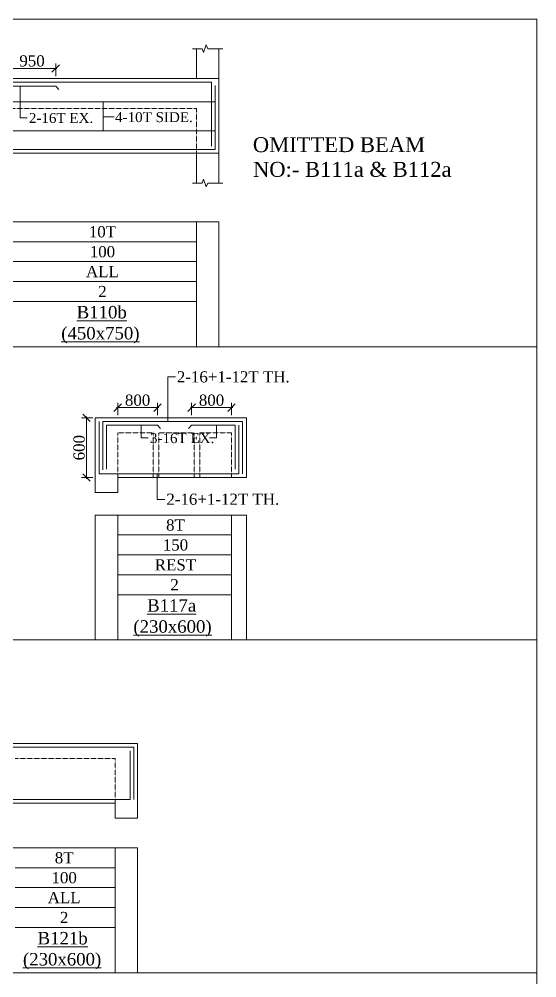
# Model space of a CAD drawing. Header units: millimetres. Extents: x 9781889 to 10654170, y -7832723 to -7608561.
# Drawn here: x 10357078 to 10367478, y -7779483 to -7760218 of the extents above; entities that cross this region are included whole.
import ezdxf
from ezdxf.enums import TextEntityAlignment as Align

# ---------------------------------------------------------------- set-up
doc = ezdxf.new("R2010")
doc.units = ezdxf.units.MM
doc.header["$LTSCALE"] = 10
doc.header["$PDMODE"] = 3
doc.linetypes.add('HIDDEN', pattern=[0.375, 0.25, -0.125])
for name, color, linetype, lineweight in [('S-CUT OUT LINE', 9, 'Continuous', 0), ('S-DIM L.S.', 7, 'Continuous', 0), ('S-L.S.SECTION', 5, 'Continuous', 0), ('S-L.S.SLAB LINE', 252, 'HIDDEN', 0), ('S-L.S.STEEL', 1, 'Continuous', 9), ('S-L.S.STEEL 1', 6, 'Continuous', 0), ('S-SECTION MARK', 7, 'Continuous', 0), ('S-SHEET', 251, 'Continuous', 0), ('S-TEXT', 7, 'Continuous', 0), ('S-TEXT L.S. BEAM NO.', 30, 'Continuous', 0), ('S-TEXT. L.S.', 7, 'Continuous', 0)]:
    doc.layers.add(name, color=color, linetype=linetype, lineweight=lineweight)
doc.styles.add('135', font='arial.ttf', dxfattribs={"width": 0.8, "height": 135})
doc.styles.get("Standard").update_dxf_attribs({"font": 'arial.ttf'})
doc.styles.add('TEXT', font='times.ttf')
doc.dimstyles.new('75', dxfattribs={"dimtxt": 135, "dimasz": 90, "dimexe": 0.1, "dimexo": 0.03, "dimgap": 0.09, "dimtad": 1, "dimdec": 0, "dimzin": 0, "dimdsep": 46, "dimtxsty": '135', "dimblk": 'ARCHTICK', "dimcen": 0.09, "dimclrd": 256, "dimclre": 256, "dimclrt": 256, "dimadec": 0, "dimazin": 0, "dimtfac": 1, "dimtdec": 0, "dimtofl": 0, "dimtmove": 1, "dimatfit": 3, "dimldrblk": 'DOTSMALL', "dimfxl": 1, "dimtolj": 1, "dimtzin": 0, "dimlwd": -1, "dimlwe": -1, "dimarcsym": 0})
doc.dimstyles.new('SETU_1', dxfattribs={"dimtxt": 200, "dimasz": 150, "dimexe": 100, "dimexo": 50, "dimgap": 35, "dimtad": 1, "dimdec": 0, "dimzin": 0, "dimdsep": 46, "dimtxsty": 'Standard', "dimblk": 'OBLIQUE', "dimcen": 150, "dimdle": 25, "dimclrd": 256, "dimclre": 7, "dimclrt": 256, "dimadec": 0, "dimazin": 0, "dimtfac": 1, "dimtdec": 0, "dimtofl": 0, "dimtmove": 1, "dimatfit": 3, "dimfxl": 1, "dimtolj": 1, "dimtzin": 0, "dimlwd": -1, "dimlwe": 5, "dimarcsym": 1})

# ---------------------------------------------------------------- blocks, each defined once
blk = doc.blocks.new('_Oblique')
at = {"color": 0, "linetype": 'ByBlock', "lineweight": -2}
blk.add_line((-0.5, -0.5), (0.5, 0.5), dxfattribs=at)
blk = doc.blocks.new('*D782')
at = {"layer": 'Defpoints', "color": 0, "transparency": 16777216}
for p in [(10356861, -7761208), (10356861, -7761411, 0), (10357811, -7761411, 0)]:
    blk.add_point(p, dxfattribs=at)
at = {"layer": 'S-DIM L.S.', "transparency": 16777216}
blk.add_line((10357836, -7761208), (10356836, -7761208), dxfattribs=at)
at = {"layer": 'S-DIM L.S.', "color": 7, "lineweight": 5, "transparency": 16777216}
for p, q in [((10356861, -7761361), (10356861, -7761108)), ((10357811, -7761361), (10357811, -7761108))]:
    blk.add_line(p, q, dxfattribs=at)
at = {"layer": 'S-DIM L.S.', "transparency": 16777216, "xscale": 150, "yscale": 150, "zscale": 150, "rotation": 180}
blk.add_blockref('_Oblique', (10356861, -7761208), dxfattribs=at)
at = {"layer": 'S-DIM L.S.', "transparency": 16777216, "xscale": 150, "yscale": 150, "zscale": 150}
blk.add_blockref('_Oblique', (10357811, -7761208), dxfattribs=at)
at = {"layer": 'S-DIM L.S.', "transparency": 16777216, "insert": (10357336, -7761058), "char_height": 225, "attachment_point": 5, "style": 'TEXT'}
blk.add_mtext('\\A1;950', dxfattribs=at)
blk = doc.blocks.new('_ArchTick')
at = {"color": 0, "linetype": 'ByBlock', "const_width": 0.15}
blk.add_lwpolyline([(-0.5, -0.5), (0.5, 0.5)], dxfattribs=at)
blk = doc.blocks.new('*D803')
at = {"layer": 'Defpoints', "color": 0, "transparency": 16777216}
for p in [(10358607, -7768229), (10358431, -7769429), (10358607, -7769429)]:
    blk.add_point(p, dxfattribs=at)
at = {"layer": 'S-DIM L.S.', "color": 7, "lineweight": 5, "transparency": 16777216}
for p, q in [((10358557, -7768229), (10358331, -7768229)), ((10358557, -7769429), (10358331, -7769429))]:
    blk.add_line(p, q, dxfattribs=at)
at = {"layer": 'S-DIM L.S.', "transparency": 16777216}
blk.add_line((10358431, -7768204), (10358431, -7769454), dxfattribs=at)
at = {"layer": 'S-DIM L.S.', "transparency": 16777216, "xscale": 150, "yscale": 150, "zscale": 150}
for p, rotation in [((10358431, -7768229), 90), ((10358431, -7769429), 270)]:
    blk.add_blockref('_Oblique', p, dxfattribs=dict(at, rotation=rotation))
at = {"layer": 'S-DIM L.S.', "transparency": 16777216, "insert": (10358282, -7768829), "char_height": 225, "attachment_point": 5, "rotation": 90, "style": 'TEXT'}
blk.add_mtext('\\A1;600', dxfattribs=at)
blk = doc.blocks.new('*D804')
at = {"layer": 'Defpoints', "color": 0, "transparency": 16777216}
for p in [(10361342, -7768025), (10360542, -7768229, 0), (10361342, -7768229, 0)]:
    blk.add_point(p, dxfattribs=at)
at = {"layer": 'S-DIM L.S.', "transparency": 16777216}
blk.add_line((10360517, -7768025), (10361367, -7768025), dxfattribs=at)
at = {"layer": 'S-DIM L.S.', "color": 7, "lineweight": 5, "transparency": 16777216}
for p, q in [((10360542, -7768179), (10360542, -7767925)), ((10361342, -7768179), (10361342, -7767925))]:
    blk.add_line(p, q, dxfattribs=at)
at = {"layer": 'S-DIM L.S.', "transparency": 16777216, "xscale": 150, "yscale": 150, "zscale": 150, "rotation": 180}
blk.add_blockref('_Oblique', (10360542, -7768025), dxfattribs=at)
at = {"layer": 'S-DIM L.S.', "transparency": 16777216, "xscale": 150, "yscale": 150, "zscale": 150}
blk.add_blockref('_Oblique', (10361342, -7768025), dxfattribs=at)
at = {"layer": 'S-DIM L.S.', "transparency": 16777216, "insert": (10360942, -7767876), "char_height": 225, "attachment_point": 5, "style": 'TEXT'}
blk.add_mtext('\\A1;800', dxfattribs=at)
blk = doc.blocks.new('*D805')
at = {"layer": 'Defpoints', "color": 0, "transparency": 16777216}
for p in [(10359057, -7768025), (10359057, -7768229, 0), (10359857, -7768229, 0)]:
    blk.add_point(p, dxfattribs=at)
at = {"layer": 'S-DIM L.S.', "transparency": 16777216}
blk.add_line((10359882, -7768025), (10359032, -7768025), dxfattribs=at)
at = {"layer": 'S-DIM L.S.', "color": 7, "lineweight": 5, "transparency": 16777216}
for p, q in [((10359057, -7768179), (10359057, -7767925)), ((10359857, -7768179), (10359857, -7767925))]:
    blk.add_line(p, q, dxfattribs=at)
at = {"layer": 'S-DIM L.S.', "transparency": 16777216, "xscale": 150, "yscale": 150, "zscale": 150, "rotation": 180}
blk.add_blockref('_Oblique', (10359057, -7768025), dxfattribs=at)
at = {"layer": 'S-DIM L.S.', "transparency": 16777216, "xscale": 150, "yscale": 150, "zscale": 150}
blk.add_blockref('_Oblique', (10359857, -7768025), dxfattribs=at)
at = {"layer": 'S-DIM L.S.', "transparency": 16777216, "insert": (10359457, -7767876), "char_height": 225, "attachment_point": 5, "style": 'TEXT'}
blk.add_mtext('\\A1;800', dxfattribs=at)

msp = doc.modelspace()

# ---------------------------------------------------------------- linework, layer by layer
at = {"layer": 'S-CUT OUT LINE', "color": 5, "elevation": 0}
for points in [[(10360562.7, -7760811.5), (10360753.5, -7760811.5), (10360781.5, -7760888.3), (10360837.4, -7760734.6), (10360865.4, -7760811.5), (10361166, -7760811.5)], [(10360562.7, -7763511.5), (10360753.5, -7763511.5), (10360781.5, -7763434.6), (10360837.4, -7763588.3), (10360865.4, -7763511.5), (10361166, -7763511.5)]]:
    msp.add_lwpolyline(points, dxfattribs=at)
at = {"layer": 'S-L.S.SECTION'}
for p, q in [((10360641, -7761411.5), (10360641, -7760811.5)), ((10361091, -7761411.5), (10361091, -7760811.5)), ((10350441, -7761411.5, 0), (10361091, -7761411.5, 0)), ((10361091, -7761411.5, 0), (10361091, -7762911.5, 0)), ((10349286, -7762911.5, 0), (10361091, -7762911.5, 0)), ((10360641, -7762911.5), (10360641, -7763511.5)), ((10361091, -7762911.5), (10361091, -7763511.5)), ((10358606.6, -7768229.3, 0), (10361641.6, -7768229.3, 0)), ((10358606.6, -7768229.3, 0), (10358606.6, -7769429.3, 0)), ((10361641.6, -7769429.3, 0), (10361641.6, -7768229.3, 0)), ((10358606.6, -7769429.3, 0), (10358606.6, -7769429.3, 0)), ((10359056.6, -7769429.3, 0), (10361641.6, -7769429.3, 0)), ((10353864.4, -7774773.8, 0), (10359454.4, -7774773.8, 0)), ((10359454.4, -7775973.8, 0), (10359454.4, -7774773.8, 0)), ((10353864.4, -7775973.8, 0), (10359004.4, -7775973.8, 0))]:
    msp.add_line(p, q, dxfattribs=at)
at = {"layer": 'S-L.S.SECTION', "elevation": 0}
for points in [[(10359056.6, -7769429.3), (10359056.6, -7769729.3), (10358606.6, -7769729.3), (10358606.6, -7769429.3)], [(10359454.4, -7775973.8), (10359454.4, -7776273.8), (10359004.4, -7776273.8), (10359004.4, -7775973.8)]]:
    msp.add_lwpolyline(points, dxfattribs=at)
at = {"layer": 'S-L.S.SLAB LINE', "ltscale": 0.3}
for p, q in [((10356861, -7762011.5, 0), (10360641, -7762011.5, 0)), ((10360641, -7762011.5), (10360641, -7762911.5)), ((10358606.6, -7768529.3, 0), (10358606.6, -7768529.3, 0)), ((10359056.6, -7768529.3, 0), (10359766.6, -7768529.3, 0)), ((10359056.6, -7768529.3, 0), (10359056.6, -7769429.3, 0)), ((10359766.6, -7768529.3, 0), (10359766.6, -7769429.3, 0)), ((10359881.5, -7768529.3, 0), (10360591.6, -7768529.3, 0)), ((10359881.6, -7768529.3, 0), (10359881.6, -7769429.3, 0)), ((10360591.6, -7768529.3, 0), (10360591.6, -7769429.3, 0)), ((10360706.6, -7768529.3, 0), (10361341.6, -7768529.3, 0)), ((10360706.6, -7768529.3, 0), (10360706.6, -7769429.3, 0)), ((10361341.6, -7768529.3, 0), (10361341.6, -7769429.3, 0)), ((10356994.4, -7775073.8, 0), (10359004.4, -7775073.8, 0)), ((10359004.4, -7775073.8, 0), (10359004.4, -7775973.8, 0))]:
    msp.add_line(p, q, dxfattribs=at)
at = {"layer": 'S-L.S.STEEL'}
for p, q in [((10350520, -7761486.5, 0), (10360941, -7761486.5, 0)), ((10360941, -7761486.5, 0), (10360941, -7762770, 0)), ((10350595.4, -7761561.5, 0), (10357811, -7761561.5, 0)), ((10357811, -7761561.5, 0), (10357874.2, -7761628.3, 0)), ((10361016, -7761551.4, 0), (10361016, -7762836.5, 0)), ((10348911, -7762836.5, 0), (10361016, -7762836.5, 0)), ((10358681.6, -7769354.3, 0), (10358681.6, -7768304.3, 0)), ((10358756.6, -7768304.3, 0), (10361566.6, -7768304.3, 0)), ((10358756.6, -7769274.6, 0), (10358756.6, -7768304.3, 0)), ((10359856.7, -7768379.3, 0), (10358831.6, -7768379.3, 0)), ((10358831.6, -7769258.1, 0), (10358831.6, -7768379.3, 0)), ((10359856.7, -7768379.3, 0), (10359919.9, -7768446.1, 0)), ((10361416.6, -7769258.1, 0), (10361416.6, -7768379.3, 0)), ((10361491.6, -7769354.3, 0), (10361491.6, -7768379.3, 0)), ((10361566.6, -7769354.3, 0), (10361566.6, -7768304.3, 0)), ((10358681.6, -7769354.3, 0), (10361491.6, -7769354.3, 0)), ((10354014.4, -7774848.8, 0), (10359379.4, -7774848.8, 0)), ((10359304.4, -7775898.8, 0), (10359304.4, -7774923.8, 0)), ((10359379.4, -7775898.8, 0), (10359379.4, -7774848.8, 0)), ((10353939.4, -7775898.8, 0), (10359304.4, -7775898.8, 0))]:
    msp.add_line(p, q, dxfattribs=at)
msp.add_polyline3d([(10361416.6, -7768379.3, 0), (10360541.6, -7768379.3, 0), (10360478.4, -7768446.1, 0)], dxfattribs=at)
at = {"layer": 'S-L.S.STEEL 1'}
for p, q in [((10355184.6, -7761877.1, 0), (10361016, -7761877.1, 0)), ((10355184.6, -7762461.5, 0), (10361016, -7762461.5, 0))]:
    msp.add_line(p, q, dxfattribs=at)
at = {"layer": 'S-SHEET'}
for p, q in [((10348836, -7764290.3, 0), (10361091, -7764290.3, 0)), ((10360641, -7764290.3), (10360641, -7766799.5)), ((10361091, -7764290.3), (10361091, -7766799.5)), ((10356861, -7764690.3, 0), (10360641, -7764690.3, 0)), ((10356861, -7765090.3, 0), (10360641, -7765090.3, 0)), ((10356861, -7765490.3, 0), (10360641, -7765490.3, 0)), ((10356861, -7765890.3, 0), (10360641, -7765890.3, 0)), ((10316143.4, -7766799.5), (10367477.6, -7766799.5)), ((10348836, -7766799.5, 0), (10361091, -7766799.5, 0)), ((10358606.6, -7770183.4, 0), (10361641.6, -7770183.4, 0)), ((10358606.6, -7770183.4, 0), (10358606.6, -7772692.7, 0)), ((10359056.6, -7770183.4, 0), (10359056.6, -7772692.7, 0)), ((10361341.6, -7770183.4, 0), (10361341.6, -7772692.7, 0)), ((10361641.6, -7770183.4, 0), (10361641.6, -7772692.7, 0)), ((10359056.6, -7770583.4, 0), (10361341.6, -7770583.4, 0)), ((10359056.6, -7770983.4, 0), (10361341.6, -7770983.4, 0)), ((10359056.6, -7771383.4, 0), (10361341.6, -7771383.4, 0)), ((10359056.6, -7771783.4, 0), (10361341.6, -7771783.4, 0)), ((10316143.4, -7772692.7), (10367477.6, -7772692.7)), ((10358606.6, -7772692.7, 0), (10361641.6, -7772692.7, 0)), ((10353864.4, -7776870.3, 0), (10359454.4, -7776870.3, 0)), ((10359004.4, -7776870.3, 0), (10359004.4, -7779379.6, 0)), ((10359454.4, -7776870.3, 0), (10359454.4, -7779379.6, 0)), ((10356994.4, -7777270.3, 0), (10359004.4, -7777270.3, 0)), ((10356994.4, -7777670.3, 0), (10359004.4, -7777670.3, 0)), ((10356994.4, -7778070.3, 0), (10359004.4, -7778070.3, 0)), ((10356994.4, -7778470.3, 0), (10359004.4, -7778470.3, 0)), ((10316143.4, -7779379.6), (10367477.6, -7779379.6)), ((10353864.4, -7779379.6, 0), (10359454.4, -7779379.6, 0))]:
    msp.add_line(p, q, dxfattribs=at)
msp.add_lwpolyline([(10316143.4, -7760218.1), (10367477.6, -7760218.1), (10367477.6, -7801877.7), (10316143.4, -7801877.7)], close=True, dxfattribs=at)

# ---------------------------------------------------------------- texts
at = {"layer": 'S-L.S.STEEL 1', "style": 'TEXT'}
msp.add_text('4-10T SIDE.', height=200, dxfattribs=at).set_placement((10359004.5, -7762286.9, 0))
at = {"layer": 'S-TEXT', "linetype": 'ByBlock', "style": 'TEXT'}
for s, p in [('10T', (10358750.5, -7764490.3, 0)), ('100', (10358750.5, -7764890.3, 0)), ('ALL', (10358750.5, -7765290.3, 0)), ('2', (10358750.5, -7765690.3, 0)), ('8T', (10360217.1, -7770383.4, 0)), ('150', (10360217.1, -7770783.4, 0)), ('REST', (10360217.1, -7771183.4, 0)), ('2', (10360199.8, -7771583.4, 0)), ('8T', (10357981.3, -7777070.3, 0)), ('100', (10357981.3, -7777470.3, 0)), ('ALL', (10357981.3, -7777870.3, 0)), ('2', (10357981.3, -7778270.3, 0))]:
    msp.add_text(s, height=225, dxfattribs=at).set_placement(p, align=Align.MIDDLE_CENTER)
at = {"layer": 'S-TEXT L.S. BEAM NO.', "color": 3, "linetype": 'ByBlock', "style": 'TEXT'}
for s, p in [('OMITTED BEAM ', (10361772.2, -7762890.2)), (' NO:- B111a & B112a', (10361661.5, -7763386.4))]:
    msp.add_text(s, height=300, dxfattribs=at).set_placement(p)
at = {"layer": 'S-TEXT L.S. BEAM NO.', "color": 230, "linetype": 'ByBlock', "style": 'TEXT'}
for s, p in [('%%UB110b', (10358232.8, -7766230.9, 0)), ('%%U(450x750)', (10357922.7, -7766653.9, 0))]:
    msp.add_text(s, height=250, dxfattribs=at).set_placement(p)
at = {"layer": 'S-TEXT L.S. BEAM NO.', "color": 1, "linetype": 'ByBlock', "style": 'TEXT'}
for s, p in [('%%UB117a', (10359648.3, -7772124.1, 0)), ('%%U(230x600)', (10359372, -7772547.1, 0)), ('%%UB121b', (10357447.4, -7778810.9, 0)), ('%%U(230x600)', (10357153.5, -7779233.9, 0))]:
    msp.add_text(s, height=250, dxfattribs=at).set_placement(p)
at = {"layer": 'S-TEXT. L.S.', "style": 'TEXT'}
for s, height, p in [('2-16T EX.', 200, (10357272.4, -7762303.4, 0)), ('2-16+1-12T TH.', 225, (10360245.2, -7767518.1, 0)), ('3-16T EX.', 200, (10359705.9, -7768736.8, 0)), ('2-16+1-12T TH.', 225, (10360034.6, -7769977.1, 0))]:
    msp.add_text(s, height=height, dxfattribs=at).set_placement(p)

# ---------------------------------------------------------------- dimensions: what is measured, and where the dimension line sits
at = {"layer": 'S-DIM L.S.'}
for base, p1, p2, picture, middle in [((10356861, -7761207.7, 0), (10357811, -7761411.5, 0), (10356861, -7761411.5, 0), '*D782', (10357336, -7761057.9, 0)), ((10359056.7, -7768025.5, 0), (10359856.7, -7768229.3, 0), (10359056.7, -7768229.3, 0), '*D805', (10359456.7, -7767876, 0))]:
    dim = msp.add_linear_dim(base=base, p1=p1, p2=p2, dimstyle='SETU_1', override={"dimtxt": 225, "dimtxsty": 'TEXT'}, dxfattribs=at)
    dim.commit()
    dim.dimension.update_dxf_attribs({"geometry": picture, "text_midpoint": middle})
dim = msp.add_linear_dim(base=(10361341.6, -7768025.5, 0), p1=(10360541.6, -7768229.3, 0), p2=(10361341.6, -7768229.3, 0), angle=180, dimstyle='SETU_1', override={"dimtxt": 225, "dimtxsty": 'TEXT'}, dxfattribs=at)
dim.commit()
dim.dimension.update_dxf_attribs({"geometry": '*D804', "text_midpoint": (10360941.6, -7767876, 0)})
at = {"layer": 'S-DIM L.S.', "color": 7}
dim = msp.add_linear_dim(base=(10358431.4, -7769429.3, 0), p1=(10358606.6, -7768229.3, 0), p2=(10358606.6, -7769429.3, 0), angle=90, dimstyle='SETU_1', override={"dimtxt": 225, "dimlfac": 0.5, "dimtxsty": 'TEXT'}, dxfattribs=at)
dim.commit()
dim.dimension.update_dxf_attribs({"geometry": '*D803', "text_midpoint": (10358282, -7768829.3, 0)})

# ---------------------------------------------------------------- leaders
at = {"layer": 'S-L.S.STEEL 1'}
for points in [[(10358768.1, -7761877.1, 0), (10358768.1, -7762177.4, 0), (10358987.4, -7762177.4, 0)], [(10358768.1, -7762461.5, 0), (10358768.1, -7762177.4, 0), (10358987.4, -7762177.4, 0)]]:
    msp.add_leader(points, dimstyle='75', override={"dimasz": 75, "dimclrd": 6}, dxfattribs=at)
at = {"layer": 'S-SECTION MARK'}
for points in [[(10357098.4, -7761561.5, 0), (10357098.4, -7762198.2, 0), (10357237.7, -7762198.2, 0)], [(10360063.6, -7768304.3, 0), (10360063.6, -7767402.9, 0), (10360216.1, -7767402.9, 0)], [(10359531.9, -7768379.3, 0), (10359531.9, -7768631.6, 0), (10359671.2, -7768631.6, 0)], [(10361041.9, -7768379.3, 0), (10361041.9, -7768631.6, 0), (10360902.6, -7768631.6, 0)], [(10359853, -7769350.4, 0), (10359853, -7769872.3, 0), (10360005.5, -7769872.3, 0)]]:
    msp.add_leader(points, dimstyle='75', override={"dimasz": 75}, dxfattribs=at)

doc.saveas('drawing.dxf')
